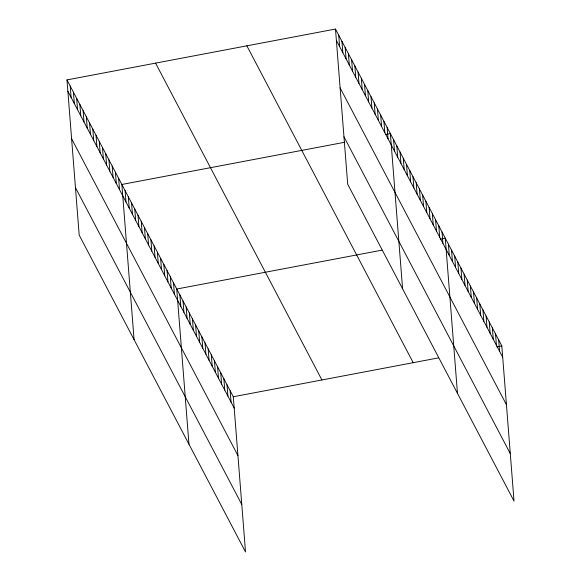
<?xml version="1.0" encoding="UTF-8"?>
<svg xmlns="http://www.w3.org/2000/svg" width="581" height="581" viewBox="0 0 581 581"><rect width="100%" height="100%" fill="white"/><g stroke="black" fill="none" stroke-linecap="round" stroke-linejoin="round"><path stroke-width="0.87" d="M66.975 79.909L233.301 396.758L245.516 551.95L79.19 235.102L66.975 79.909L335.484 29.05L501.81 345.898L514.025 501.091L347.699 184.242L335.484 29.05M344.802 142.243L121.865 184.468L134.08 339.66M385.312 134.567L390.374 133.608L402.589 288.808M381.971 250.157L176.747 289.026L188.963 444.225M440.195 239.125L445.257 238.166L457.472 393.366M233.301 396.758L438.517 357.881M496.748 346.857L501.81 345.898M336.377 40.387L502.703 357.228M340.11 87.862L506.436 404.703M343.967 136.775L510.285 453.616M246.874 45.834L413.2 362.682M155.585 63.126L321.91 379.974M67.868 91.246L234.194 408.087M71.601 138.721L237.927 455.562M75.45 187.627L241.776 504.475M498.672 339.914L499.558 351.244M495.528 333.93L496.421 345.259M492.383 327.938L493.276 339.275M489.246 321.954L490.139 333.291M486.101 315.97L486.994 327.306M482.964 309.985L483.85 321.322M479.819 304.001L480.712 315.338M476.674 298.017L477.567 309.353M473.537 292.032L474.43 303.369M470.392 286.048L471.285 297.385M467.255 280.064L468.141 291.401M464.11 274.079L465.003 285.409M460.965 268.095L461.859 279.425M457.828 262.111L458.721 273.44M454.683 256.127L455.577 267.456M451.546 250.135L452.432 261.472M448.401 244.151L449.295 255.487M442.032 232.015L442.925 243.352M438.8 225.864L439.694 237.201M435.576 219.72L436.469 231.049M432.344 213.568L433.237 224.898M429.119 207.417L430.005 218.754M425.888 201.266L426.781 212.602M422.663 195.114L423.549 206.451M419.431 188.963L420.324 200.3M416.199 182.812L417.093 194.148M412.975 176.66L413.868 187.997M409.743 170.509L410.636 181.846M406.518 164.365L407.404 175.694M403.287 158.214L404.18 169.543M400.062 152.062L400.948 163.399M396.83 145.911L397.724 157.248M393.598 139.76L394.492 151.096M387.142 127.457L388.035 138.794M383.918 121.306L384.811 132.642M380.686 115.154L381.579 126.491M377.461 109.01L378.347 120.34M374.229 102.859L375.123 114.188M370.998 96.707L371.891 108.044M367.773 90.556L368.666 101.893M364.541 84.405L365.434 95.742M361.317 78.253L362.21 89.59M358.085 72.102L358.978 83.439M354.86 65.951L355.746 77.288M351.628 59.799L352.522 71.136M348.397 53.655L349.29 64.985M345.172 47.504L346.065 58.834M341.94 41.353L342.834 52.689M338.716 35.201L339.609 46.538M230.156 390.773L231.049 402.103M227.018 384.782L227.912 396.119M223.874 378.797L224.767 390.134M220.736 372.813L221.622 384.15M217.592 366.829L218.485 378.166M214.447 360.845L215.34 372.181M211.31 354.86L212.203 366.197M208.165 348.876L209.058 360.213M205.028 342.892L205.921 354.228M201.883 336.907L202.776 348.244M198.738 330.923L199.632 342.253M195.601 324.939L196.494 336.268M192.456 318.954L193.35 330.284M189.319 312.963L190.212 324.3M186.174 306.979L187.067 318.315M183.037 300.994L183.923 312.331M179.892 295.01L180.785 306.347M173.523 282.874L174.416 294.211M170.291 276.723L171.184 288.06M167.067 270.579L167.953 281.908M163.835 264.428L164.728 275.757M160.61 258.276L161.496 269.606M157.378 252.125L158.272 263.462M154.147 245.974L155.04 257.31M150.922 239.822L151.815 251.159M147.69 233.671L148.583 245.008M144.466 227.52L145.359 238.856M141.234 221.368L142.127 232.705M138.009 215.217L138.895 226.554M134.777 209.073L135.671 220.402M131.546 202.922L132.439 214.251M128.321 196.77L129.214 208.107M125.089 190.619L125.983 201.956M118.633 178.316L119.526 189.653M115.408 172.165L116.294 183.502M112.177 166.013L113.07 177.35M108.945 159.862L109.838 171.199M105.72 153.718L106.614 165.048M102.488 147.567L103.382 158.896M99.264 141.415L100.157 152.752M96.032 135.264L96.925 146.601M92.807 129.113L93.694 140.449M89.576 122.961L90.469 134.298M86.344 116.81L87.237 128.147M83.119 110.659L84.013 121.995M79.887 104.507L80.781 115.844M76.663 98.363L77.556 109.693M73.431 92.212L74.324 103.541M70.207 86.061L71.093 97.397"/></g></svg>
